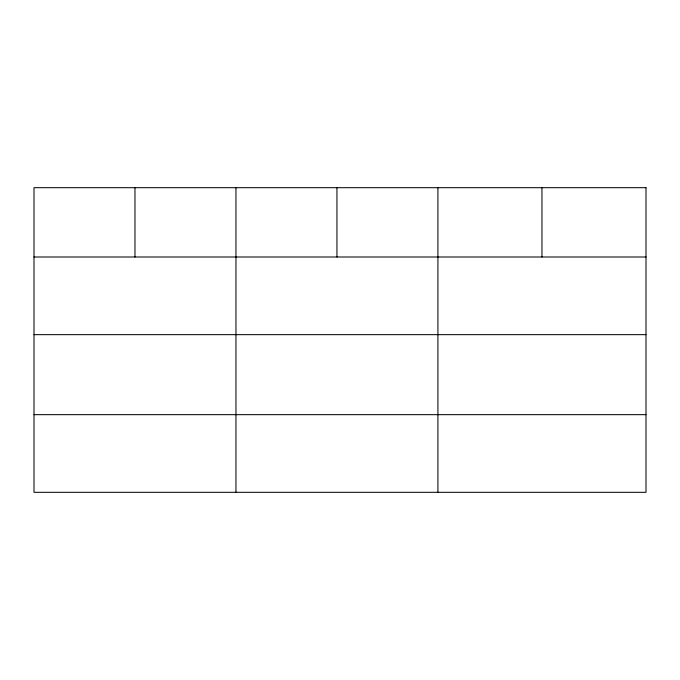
<?xml version="1.0" encoding="UTF-8"?>
<svg xmlns="http://www.w3.org/2000/svg" width="680" height="680" viewBox="0 0 680 680"><rect width="100%" height="100%" fill="white"/><g stroke="black" fill="none" stroke-linecap="round" stroke-linejoin="round"><path stroke-width="1.02" d="M34 256.998L646 256.998M34 334.653L646 334.653M34 414.664L646 414.664M541.96 187.689L541.96 256.998M437.92 187.689L437.92 492.312M336.94 187.689L336.94 256.998M235.96 187.689L235.96 492.312M134.98 187.689L134.98 256.998M646 187.689L34 187.689L34 492.312L646 492.312L646 187.689"/></g></svg>
